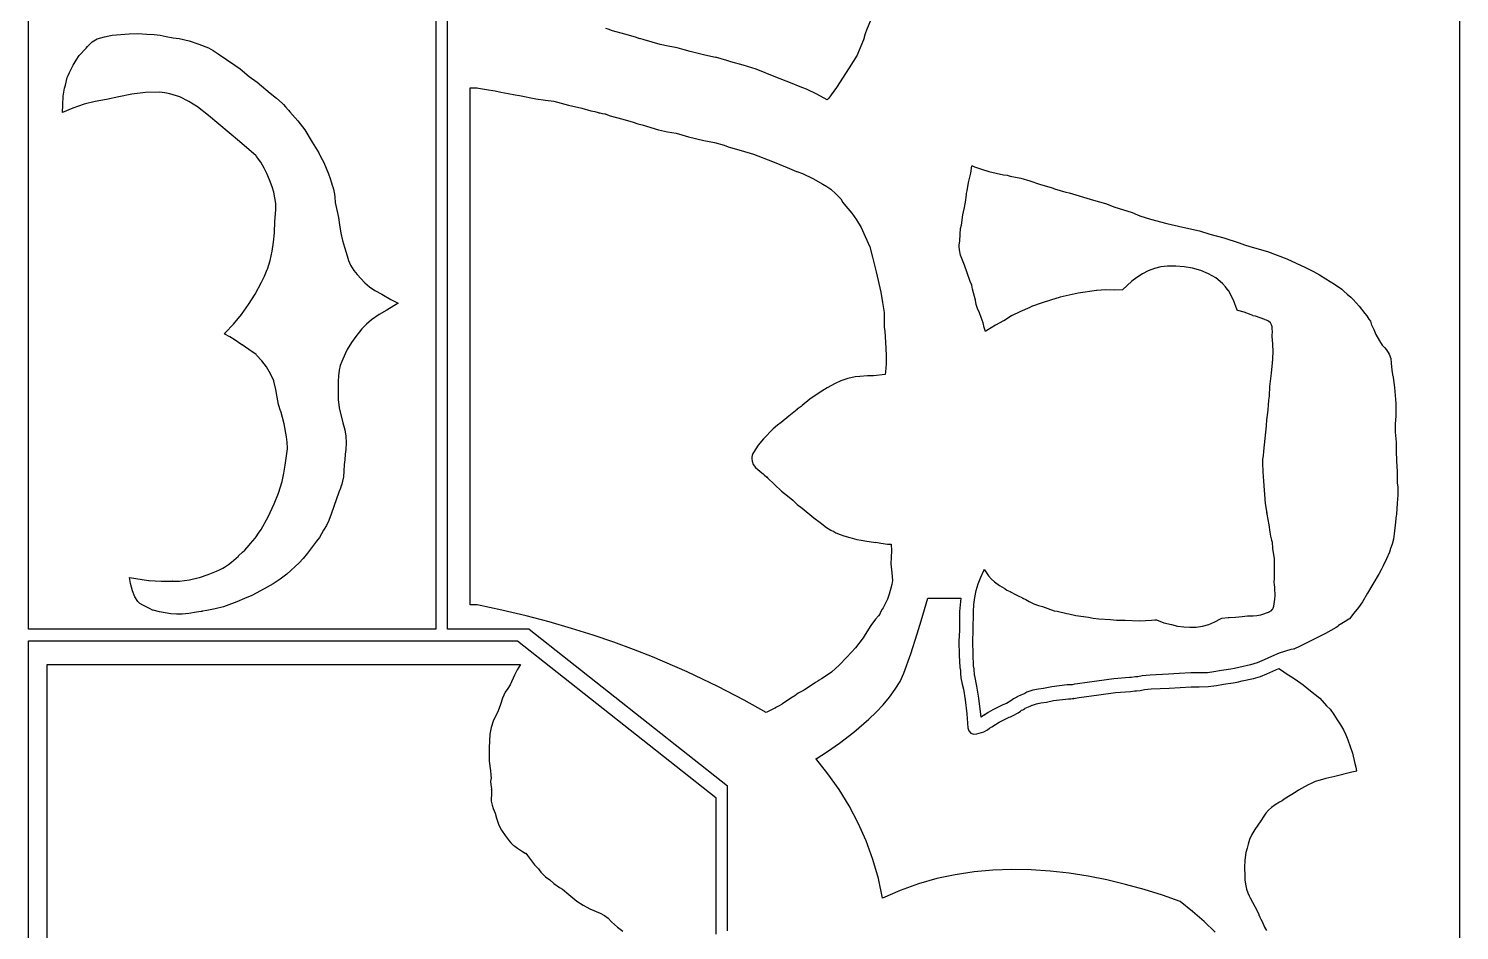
# Model space of a CAD drawing. Extents: x -1 to 498, y 2 to 4924.
# Drawn here: x 2 to 498, y 703.1 to 1015.7 of the extents above; entities that cross this region are included whole.
import ezdxf

# ---------------------------------------------------------------- set-up
doc = ezdxf.new("R2010")
doc.units = 0

msp = doc.modelspace()

# ---------------------------------------------------------------- linework, layer by layer
at = {"layer": 'Calque 1'}
for p, q in [((147.174, 807.521), (147.174, 1211.88)), ((497.998, 1211.88), (497.998, 622.053)), ((1.99988, 807.521), (1.99988, 1020.76)), ((143.174, 1020.76), (143.174, 807.521)), ((294.327, 1019.72), (292.47492, 1015.23267)), ((24.0143, 1011.13), (25.7769, 1012.15)), ((25.7769, 1012.15), (28.2879, 1012.93)), ((28.2879, 1012.93), (31.0147, 1013.42)), ((31.0147, 1013.42), (36.8252, 1013.88)), ((36.8252, 1013.88), (39.8092, 1014.03)), ((39.8092, 1014.03), (42.9955, 1013.78)), ((42.9955, 1013.78), (45.5223, 1013.64)), ((45.5223, 1013.64), (47.6556, 1013.47)), ((47.6556, 1013.47), (49.694, 1013.03)), ((49.694, 1013.03), (52.1049, 1012.54)), ((52.1049, 1012.54), (54.1943, 1012.3)), ((54.1943, 1012.3), (57.6349, 1011.45)), ((202.884, 1015.56), (202.146872, 1015.737271)), ((204.403, 1015.01), (202.88482, 1015.560333)), ((208.653, 1013.85), (204.403, 1015.01152)), ((212.433, 1012.74), (208.6529, 1013.84331)), ((213.866, 1012.25), (212.43249, 1012.742124)), ((215.398, 1011.9), (213.8658, 1012.254541)), ((220.952, 1010.21), (215.3984, 1011.90069)), ((291.671, 1012.52), (291.454042, 1011.818855)), ((291.671, 1012.72), (291.671, 1012.52)), ((291.83, 1013.4), (291.67125, 1012.720022)), ((292.475, 1015.24), (291.829417, 1013.40644)), ((19.5665, 1006.38), (21.9637, 1008.94)), ((21.9637, 1008.94), (22.45, 1009.57)), ((22.45, 1009.57), (22.4779, 1009.67)), ((22.4779, 1009.67), (24.0143, 1011.13)), ((57.6349, 1011.45), (61.0507, 1010.32)), ((61.0507, 1010.32), (64.409, 1009.06)), ((64.409, 1009.06), (65.9799, 1008.18)), ((65.9799, 1008.18), (67.7351, 1007.05)), ((67.7351, 1007.05), (73.4758, 1003.08)), ((223.757, 1009.61), (220.95216, 1010.205312)), ((226.812, 1009.06), (223.75633, 1009.610333)), ((229.251, 1008.43), (226.81234, 1009.062353)), ((231.355, 1007.78), (229.2513, 1008.422937)), ((236.459, 1006.55), (231.3544, 1007.78031)), ((289.972, 1008.26), (289.188834, 1006.57196)), ((291.454, 1011.82), (289.97234, 1008.25342)), ((16.1884, 1000.51), (17.4234, 1003.12)), ((17.4234, 1003.12), (18.4478, 1004.85)), ((18.4478, 1004.85), (19.5665, 1006.38)), ((73.4758, 1003.08), (75.304, 1001.78)), ((240.165, 1005.78), (236.45952, 1006.552582)), ((244.049, 1004.74), (240.16466, 1005.7851)), ((245.385, 1004.23), (244.04912, 1004.732708)), ((249.677, 1003.04), (245.38546, 1004.23062)), ((254.266, 1001.66), (249.67707, 1003.04641)), ((286.448, 1002.13), (282.05857, 995.33286)), ((289.189, 1006.57), (286.44792, 1002.1303)), ((14.7363, 996.137), (15.3936, 998.814)), ((15.3936, 998.814), (15.6831, 999.537)), ((15.6831, 999.537), (16.1884, 1000.51)), ((75.304, 1001.78), (78.4965, 999.142)), ((78.4965, 999.142), (81.2794, 997.195)), ((81.2794, 997.195), (81.2799, 997.195)), ((81.2799, 997.195), (85.7789, 993.353)), ((261.05, 998.945), (254.2653, 1001.65698)), ((266.163, 996.977), (261.05073, 998.9455)), ((269.512, 995.505), (266.16238, 996.97608)), ((13.8262, 989.345), (14.0189, 992.353)), ((14.0189, 992.353), (14.3998, 995.092)), ((14.3998, 995.092), (14.7363, 996.137)), ((33.2499, 992.086), (29.0115, 991.21)), ((37.779, 992.996), (33.2499, 992.086)), ((37.7981, 992.996), (37.779, 992.996)), ((42.5169, 993.544), (37.7981, 992.996)), ((47.3231, 993.697), (42.5169, 993.544)), ((47.4268, 993.697), (47.3231, 993.697)), ((49.2344, 993.507), (47.4268, 993.697)), ((51.0021, 993.165), (49.2344, 993.507)), ((54.3988, 992.078), (51.0021, 993.165)), ((57.5786, 990.522), (54.3988, 992.078)), ((85.7789, 993.353), (87.954, 991.567)), ((155.091, 815.909), (155.091, 995.169)), ((155.091, 995.169), (157.48971, 995.166354)), ((157.49, 995.167), (157.936616, 995.061167)), ((157.936, 995.061), (161.39092, 994.47098)), ((161.391, 994.471), (162.89277, 994.306959)), ((162.893, 994.307), (163.770357, 994.185292)), ((163.77, 994.185), (165.68637, 993.719334)), ((165.687, 993.72), (168.20927, 993.243751)), ((168.209, 993.243), (170.63655, 992.737646)), ((170.636, 992.738), (172.22826, 992.584542)), ((172.229, 992.584), (177.8715, 991.44894)), ((270.367, 995.244), (269.512397, 995.505937)), ((271.7, 994.749), (270.3665, 995.24377)), ((275.301, 992.979), (271.70003, 994.74906)), ((278.773, 991.047), (275.30167, 992.97846)), ((280.257, 992.788), (279.357418, 991.65823)), ((282.059, 995.331), (280.25719, 992.78836)), ((13.7322, 986.67), (13.8262, 989.345)), ((17.3781, 988.144), (13.7422, 986.625)), ((21.2121, 989.49), (17.3781, 988.144)), ((25.0802, 990.517), (21.2121, 989.49)), ((29.0126, 991.21), (25.0802, 990.517)), ((29.0115, 991.21), (29.0486, 991.221)), ((29.0486, 991.221), (29.0126, 991.21)), ((60.5025, 988.588), (57.5786, 990.522)), ((64.322, 985.665), (60.5025, 988.588)), ((87.954, 991.567), (89.8524, 989.943)), ((89.8524, 989.943), (90.3215, 989.448)), ((90.3215, 989.448), (91.0306, 988.599)), ((91.0306, 988.599), (91.9913, 987.554)), ((91.9913, 987.554), (92.0482, 987.498)), ((92.0482, 987.498), (92.5419, 986.898)), ((177.871, 991.449), (181.16903, 990.978042)), ((181.169, 990.978), (184.03099, 990.599646)), ((184.031, 990.6), (189.19143, 989.24534)), ((189.192, 989.245), (193.7296, 988.18931)), ((193.729, 988.19), (196.93098, 987.279834)), ((196.931, 987.28), (198.25391, 986.999542)), ((279.013, 991.325), (278.772229, 991.047188)), ((279.251, 991.55), (279.012875, 991.325104)), ((279.357, 991.658), (279.251167, 991.549521)), ((13.7422, 986.625), (13.7322, 986.67)), ((67.9735, 982.627), (64.322, 985.665)), ((75.0625, 976.56), (67.9735, 982.627)), ((92.5419, 986.898), (95.3147, 983.707)), ((95.3147, 983.707), (97.7274, 980.677)), ((198.254, 986.999), (199.45177, 986.636521)), ((199.452, 986.637), (199.652289, 986.589375)), ((199.652, 986.589), (199.670256, 986.591646)), ((199.67, 986.592), (199.96501, 986.531146)), ((199.965, 986.531), (200.838918, 986.351084)), ((200.839, 986.351), (201.741757, 986.1605)), ((201.742, 986.16), (202.098129, 986.075333)), ((202.098, 986.076), (202.173935, 986.057479)), ((202.174, 986.057), (202.109442, 986.078167)), ((202.11, 986.078), (203.55383, 985.55148)), ((203.553, 985.552), (207.95884, 984.3455)), ((207.959, 984.345), (211.58299, 983.28931)), ((211.583, 983.29), (213.15859, 982.752897)), ((213.159, 982.753), (214.72745, 982.387875)), ((214.727, 982.387), (220.32716, 980.68309)), ((97.7274, 980.677), (100.291, 976.396)), ((220.328, 980.684), (223.52258, 979.996084)), ((223.522, 979.996), (226.50068, 979.466834)), ((226.501, 979.466), (228.45865, 978.942126)), ((228.458, 978.943), (230.70431, 978.270959)), ((230.705, 978.271), (236.06122, 976.97983)), ((75.0823, 976.544), (75.0625, 976.56)), ((80.8484, 971.639), (75.0823, 976.544)), ((100.291, 976.396), (102.586, 972.613)), ((102.586, 972.613), (102.748, 972.316)), ((102.748, 972.316), (102.83, 972.065)), ((236.061, 976.979), (239.74108, 976.206418)), ((239.741, 976.207), (243.14169, 975.302126)), ((243.142, 975.302), (244.53609, 974.77548)), ((244.536, 974.775), (249.06063, 973.50765)), ((249.06, 973.508), (253.242, 972.26181)), ((253.242, 972.262), (259.83329, 969.62675)), ((81.0309, 971.454), (80.8484, 971.639)), ((82.533, 969.469), (81.0309, 971.454)), ((81.0309, 971.454), (81.0309, 971.454)), ((83.7114, 967.406), (82.533, 969.469)), ((84.5454, 965.525), (83.7114, 967.406)), ((83.7114, 967.406), (83.7114, 967.406)), ((102.83, 972.065), (103.757, 970.313)), ((103.757, 970.313), (104.385, 969.266)), ((104.385, 969.266), (105.938, 965.358)), ((259.834, 969.627), (264.99601, 967.63469)), ((264.996, 967.634), (268.2345, 966.21054)), ((328.639, 965.613), (328.990895, 968.13183)), ((328.99, 968.132), (328.995292, 968.145229)), ((328.996, 968.145), (329.260583, 968.126479)), ((329.26, 968.126), (329.876478, 967.845542)), ((329.877, 967.846), (332.28735, 966.949064)), ((85.5077, 963.355), (84.5454, 965.525)), ((85.5325, 963.291), (85.5077, 963.355)), ((85.5077, 963.355), (85.5077, 963.355)), ((86.398, 960.91), (85.5325, 963.291)), ((105.938, 965.358), (106.593, 963.717)), ((106.593, 963.717), (106.847, 962.588)), ((106.847, 962.588), (107.308, 961.148)), ((268.234, 966.211), (268.318667, 966.173958)), ((268.319, 966.174), (270.33248, 965.494022)), ((270.332, 965.494), (273.85095, 963.76098)), ((273.851, 963.761), (277.30645, 961.8269)), ((327.392, 959.535), (327.847083, 962.42689)), ((327.847, 962.427), (328.638103, 965.61258)), ((332.287, 966.949), (334.83493, 966.218751)), ((334.835, 966.219), (340.01024, 965.0125)), ((340.01, 965.012), (341.17681, 964.877063)), ((341.177, 964.877), (342.23533, 964.630938)), ((342.235, 964.631), (345.92329, 963.932501)), ((345.924, 963.933), (349.11752, 962.985793)), ((349.117, 962.986), (352.44545, 961.83506)), ((86.9578, 959.04), (86.398, 960.91)), ((86.398, 960.91), (86.398, 960.91)), ((87.3926, 957.098), (86.9578, 959.04)), ((107.308, 961.148), (107.441, 960.87)), ((107.441, 960.87), (107.636, 960.122)), ((107.636, 960.122), (108.046, 958.286)), ((108.046, 958.286), (108.118, 957.243)), ((277.307, 961.827), (278.75427, 961.033251)), ((278.754, 961.033), (280.10866, 960.072564)), ((280.109, 960.073), (281.84996, 958.47227)), ((281.85, 958.472), (283.51158, 956.67284)), ((326.855, 956.284), (326.997875, 957.45346)), ((326.998, 957.453), (327.103833, 958.257332)), ((327.104, 958.257), (327.138396, 958.511)), ((327.138, 958.511), (327.135354, 958.521583)), ((327.136, 958.522), (327.392646, 959.53535)), ((352.446, 961.835), (356.84337, 960.55442)), ((356.843, 960.554), (357.229291, 960.432292)), ((357.229, 960.432), (357.62852, 960.236209)), ((357.629, 960.237), (359.55516, 959.625813)), ((359.555, 959.625), (361.62139, 959.058792)), ((361.621, 959.059), (361.710958, 959.045771)), ((361.711, 959.046), (362.695249, 958.786709)), ((362.696, 958.787), (371.15736, 956.23113)), ((87.3883, 948.861), (87.7164, 952.949)), ((87.6598, 955.087), (87.3926, 957.098)), ((87.7164, 953.012), (87.6598, 955.087)), ((87.7164, 952.949), (87.7164, 953.012)), ((108.118, 957.243), (108.296, 955.465)), ((108.296, 955.465), (109.47, 950.226)), ((283.511, 956.673), (284.280937, 955.5009)), ((284.281, 955.501), (285.28642, 954.21248)), ((285.287, 954.212), (287.35868, 951.80694)), ((326.035, 952.228), (326.426583, 953.752)), ((326.427, 953.752), (326.855624, 956.28406)), ((371.157, 956.231), (375.28185, 955.05096)), ((375.282, 955.051), (378.60781, 953.79158)), ((378.608, 953.791), (384.21981, 952.08179)), ((87.1976, 945.056), (87.3883, 948.861)), ((109.47, 950.226), (109.79, 947.697)), ((109.79, 947.697), (110.226, 944.818)), ((287.358, 951.807), (289.01958, 949.45221)), ((289.02, 949.452), (290.56516, 946.81411)), ((325.088, 946.433), (325.379041, 947.55748)), ((325.379, 947.558), (325.831437, 951.22247)), ((325.831, 951.222), (326.034729, 952.22742)), ((384.219, 952.082), (385.110645, 951.74598)), ((385.111, 951.746), (385.288271, 951.621646)), ((385.288, 951.622), (385.586979, 951.484417)), ((385.587, 951.484), (387.2671, 950.867522)), ((387.267, 950.868), (390.96322, 949.69325)), ((390.964, 949.693), (396.54935, 948.19811)), ((396.549, 948.198), (402.08937, 946.86186)), ((86.9018, 941.694), (87.1976, 944.895)), ((87.1976, 944.895), (87.1976, 945.056)), ((110.226, 944.818), (110.866, 942.297)), ((290.565, 946.814), (292.00962, 943.7078)), ((292.01, 943.708), (293.60808, 940.12555)), ((324.778, 942.004), (324.947333, 944.46727)), ((324.948, 944.467), (325.088229, 946.43285)), ((402.089, 946.862), (407.85162, 945.58671)), ((407.852, 945.587), (411.44504, 944.52338)), ((411.445, 944.523), (416.34243, 943.1895)), ((416.343, 943.189), (421.62672, 941.4745)), ((85.6871, 935.391), (86.3959, 938.521)), ((86.3959, 938.521), (86.9018, 941.694)), ((110.866, 942.297), (111.535, 939.992)), ((111.535, 939.992), (112.376, 936.936)), ((293.608, 940.126), (294.531395, 936.51444)), ((324.561, 940.816), (324.777958, 942.00398)), ((324.606, 940.022), (324.561021, 940.815749)), ((324.72, 939.086), (324.606229, 940.022624)), ((325.106, 937.162), (324.719709, 939.08552)), ((421.626, 941.475), (423.47808, 940.792376)), ((423.478, 940.792), (425.36448, 940.180813)), ((425.365, 940.181), (431.50862, 938.40565)), ((431.508, 938.406), (434.8391, 937.20479)), ((84.7817, 932.314), (85.6871, 935.391)), ((112.376, 936.936), (112.913, 935.322)), ((112.913, 935.322), (113.604, 933.682)), ((113.604, 933.682), (114.736, 931.859)), ((294.531, 936.514), (295.8301, 931.38903)), ((325.691, 935.419), (325.106272, 937.1626)), ((326.493, 933.709), (325.691314, 935.41821)), ((327.408, 931.016), (326.492543, 933.70945)), ((392.265, 932.527), (390.1404, 931.712084)), ((394.499, 933.101), (392.26592, 932.526855)), ((396.845, 933.408), (394.49815, 933.101084)), ((396.98, 933.416), (396.845063, 933.408063)), ((399.745, 933.366), (396.98011, 933.416271)), ((402.597, 933.122), (399.7448, 933.365416)), ((405.476, 932.643), (402.59734, 933.121895)), ((408.312, 931.873), (405.47567, 932.642937)), ((434.84, 937.205), (438.13141, 935.86356)), ((438.131, 935.863), (444.64503, 932.86792)), ((444.645, 932.868), (447.4681, 931.56625)), ((80.5208, 923.673), (82.7563, 927.774)), ((82.7563, 927.774), (83.8122, 929.949)), ((83.8122, 929.949), (84.7536, 932.232)), ((84.7536, 932.232), (84.7817, 932.314)), ((114.736, 931.859), (115.898, 930.473)), ((115.898, 930.473), (118.563, 927.57)), ((118.563, 927.57), (120.143, 926.189)), ((295.83, 931.389), (297.40427, 924.32993)), ((328.44, 928.087), (327.40813, 931.01593)), ((328.959, 926.788), (328.440417, 928.0871)), ((384.439, 928.143), (381.18727, 925.11882)), ((386.228, 929.489), (384.43942, 928.14227)), ((388.13, 930.691), (386.22765, 929.48979)), ((390.141, 931.712), (388.13017, 930.69071)), ((411.035, 930.77), (408.31244, 931.87331)), ((413.583, 929.286), (411.03507, 930.77031)), ((415.882, 927.367), (413.58277, 929.28523)), ((447.468, 931.566), (449.52116, 930.34892)), ((449.521, 930.349), (451.68793, 928.94406)), ((451.688, 928.944), (454.65927, 927.12631)), ((78.2647, 920.029), (80.502, 923.638)), ((80.502, 923.638), (80.5208, 923.673)), ((120.143, 926.189), (121.975, 924.951)), ((121.975, 924.951), (124.455, 923.662)), ((124.455, 923.662), (127.589, 921.781)), ((297.405, 924.33), (298.050583, 920.81898)), ((329.205, 925.454), (328.958938, 926.7875)), ((330.2, 921.597), (329.205168, 925.45462)), ((359.571, 922.61), (356.19492, 921.60194)), ((359.595, 922.621), (359.571188, 922.610417)), ((365.889, 923.975), (359.59457, 922.62034)), ((372.25, 924.928), (365.88942, 923.975501)), ((372.297, 924.936), (372.249375, 924.928063)), ((375.343, 925.116), (372.29765, 924.936084)), ((378.288, 925.103), (375.34319, 925.116229)), ((381.187, 925.118), (378.28717, 925.102125)), ((416.919, 926.232), (415.88183, 927.36706)), ((417.872, 924.97), (416.919501, 926.23206)), ((417.911, 924.909), (417.871312, 924.969854)), ((419.668, 921.639), (417.91117, 924.90925)), ((454.659, 927.127), (457.23868, 925.36752)), ((457.239, 925.367), (457.966603, 924.74523)), ((457.967, 924.745), (459.09677, 923.64169)), ((459.096, 923.642), (460.37923, 922.60483)), ((460.38, 922.605), (461.194916, 921.832418)), ((75.7866, 916.571), (78.2647, 920.029)), ((126.213, 918.114), (123.551, 916.624)), ((130.063, 920.508), (126.213, 918.114)), ((127.589, 921.781), (130.055, 920.495)), ((130.055, 920.495), (130.063, 920.508)), ((130.063, 920.508), (130.063, 920.508)), ((298.05, 920.819), (298.534187, 917.3265)), ((330.504, 920.038), (330.19973, 921.59639)), ((330.962, 918.702), (330.504271, 920.03814)), ((331.586, 917.234), (330.961584, 918.70244)), ((349.101, 919.086), (345.62967, 917.54348)), ((349.109, 919.086), (349.101, 919.086)), ((349.871, 919.47), (349.109001, 919.086355)), ((349.903, 919.485), (349.87125, 919.469125)), ((349.993, 919.515), (349.903042, 919.485896)), ((353.038, 920.494), (349.99265, 919.515043)), ((353.07, 920.501), (353.03825, 920.493063)), ((356.195, 921.602), (353.07027, 920.50133)), ((420.915, 918.152), (419.66881, 921.6392)), ((421.176, 918.059), (420.914063, 918.151604)), ((423.396, 917.403), (421.17615, 918.059166)), ((461.195, 921.832), (463.21906, 919.54071)), ((463.219, 919.541), (465.2166, 916.95867)), ((70.1055, 910.208), (73.067, 913.288)), ((73.067, 913.288), (75.7866, 916.571)), ((119.178, 913.28), (117.512, 911.602)), ((120.816, 914.719), (119.178, 913.28)), ((123.551, 916.624), (120.816, 914.719)), ((298.534, 917.326), (298.613375, 914.19598)), ((298.614, 914.196), (298.600771, 912.11109)), ((332.266, 915.596), (331.586022, 917.23377)), ((332.877, 913.747), (332.265813, 915.59644)), ((333.261, 912.109), (332.877355, 913.74677)), ((337.134, 912.871), (334.22094, 911.11152)), ((339.973, 914.384), (337.13402, 912.87059)), ((340.071, 914.448), (339.973104, 914.3845)), ((342.691, 916.136), (340.07163, 914.44796)), ((342.876, 916.255), (342.690792, 916.135938)), ((342.929, 916.281), (342.876083, 916.254542)), ((345.582, 917.522), (342.92823, 916.28111)), ((345.63, 917.543), (345.582375, 917.521833)), ((425.812, 916.533), (423.39636, 917.403478)), ((426.407, 916.255), (425.811688, 916.532812)), ((426.468, 916.199), (426.407146, 916.254562)), ((427.241, 916.017), (426.468418, 916.199562)), ((427.27, 916.006), (427.240896, 916.016583)), ((430.569, 914.837), (427.26965, 916.00646)), ((430.596, 914.826), (430.569542, 914.836583)), ((430.688, 914.794), (430.595396, 914.82575)), ((431.104, 914.622), (430.688605, 914.793979)), ((431.577, 914.403), (431.103396, 914.622604)), ((431.874, 914.278), (431.577667, 914.402354)), ((432.461, 913.747), (431.873626, 914.278812)), ((432.911, 913.091), (432.461209, 913.747166)), ((433.017, 912.717), (432.911167, 913.090062)), ((433.101, 912.291), (433.016333, 912.716979)), ((465.216, 916.959), (465.872166, 916.104397)), ((465.872, 916.104), (466.594312, 915.02979)), ((466.595, 915.03), (467.132103, 914.326209)), ((467.132, 914.326), (467.552687, 912.97663)), ((467.553, 912.977), (468.307062, 911.40273)), ((69.815, 909.888), (70.1145, 910.216)), ((69.8489, 909.867), (69.815, 909.888)), ((70.0354, 909.795), (69.8489, 909.867)), ((71.7803, 908.912), (70.0354, 909.795)), ((70.1145, 910.216), (70.0846, 910.187)), ((70.0846, 910.187), (70.1055, 910.208)), ((73.3146, 907.935), (71.7803, 908.912)), ((75.9689, 906.11), (73.3146, 907.935)), ((115.49, 908.986), (113.896, 906.874)), ((117.512, 911.602), (115.49, 908.986)), ((298.6, 912.112), (298.766687, 910.87375)), ((298.767, 910.873), (299.224729, 904.98338)), ((333.671, 910.699), (333.260896, 912.10923)), ((334.189, 911.093), (333.670417, 910.698771)), ((334.221, 911.111), (334.18925, 911.092479)), ((433.146, 911.723), (433.101021, 912.291853)), ((433.122, 909.034), (433.140521, 909.467916)), ((433.329, 906.481), (433.122625, 909.03423)), ((433.141, 909.468), (433.156875, 910.60571)), ((433.157, 910.606), (433.146417, 911.72254)), ((468.307, 911.402), (469.016082, 909.6584)), ((469.016, 909.659), (470.25689, 907.46032)), ((76.0578, 906.054), (75.9689, 906.11)), ((78.3925, 904.498), (76.0578, 906.054)), ((80.8425, 902.691), (78.3925, 904.498)), ((111.707, 902.967), (110.541, 900.344)), ((112.412, 904.493), (111.707, 902.967)), ((113.896, 906.874), (112.412, 904.493)), ((299.225, 904.984), (299.317604, 902.33552)), ((433.247, 899.523), (433.495708, 903.53937)), ((433.495, 903.555), (433.328313, 906.48129)), ((433.495, 903.539), (433.495, 903.555)), ((470.257, 907.46), (471.22802, 906.01009)), ((471.228, 906.01), (472.019103, 905.218897)), ((472.008, 905.227), (472.698562, 904.335355)), ((472.019, 905.219), (472.008417, 905.226937)), ((472.699, 904.335), (473.601228, 902.83746)), ((473.601, 902.838), (474.185728, 901.34046)), ((80.9722, 902.575), (80.8425, 902.691)), ((82.8288, 900.601), (80.9722, 902.575)), ((84.4578, 898.434), (82.8288, 900.601)), ((85.8403, 896.103), (84.4578, 898.434)), ((110.039, 898.887), (109.665, 897.296)), ((110.541, 900.344), (110.039, 898.887)), ((299.286, 899.47), (299.06375, 896.75009)), ((299.317, 902.335), (299.28525, 899.46957)), ((432.855, 896.297), (433.085187, 898.72587)), ((433.085, 898.726), (433.11675, 898.887396)), ((433.117, 898.888), (433.244, 899.50977)), ((433.244, 899.509), (433.246646, 899.522229)), ((474.186, 901.34), (474.326229, 899.73134)), ((474.326, 899.732), (474.540312, 897.36398)), ((85.8408, 896.103), (85.8403, 896.103)), ((86.9584, 893.629), (85.8408, 896.103)), ((86.9589, 893.629), (86.9584, 893.629)), ((87.01, 893.484), (86.9589, 893.629)), ((87.7331, 890.621), (87.01, 893.484)), ((109.298, 893.476), (109.281, 889.87)), ((109.413, 895.376), (109.298, 893.476)), ((109.665, 897.296), (109.413, 895.376)), ((282.265, 893.014), (281.582376, 892.654167)), ((282.884, 893.329), (282.264876, 893.014146)), ((283.559, 893.578), (282.884313, 893.329292)), ((285.993, 894.377), (283.55884, 893.577959)), ((288.557, 895.009), (285.99319, 894.376647)), ((290.2, 895.154), (288.55694, 895.008479)), ((292.793, 895.311), (290.20009, 895.154896)), ((294.314, 895.3), (292.79265, 895.310583)), ((294.357, 895.3), (294.314, 895.3)), ((294.939, 895.35), (294.356917, 895.299729)), ((298.971, 895.784), (294.93876, 895.350084)), ((299.063, 896.75), (298.970396, 895.784272)), ((432.337, 891.614), (432.855583, 896.28654)), ((432.855, 896.287), (432.855, 896.297)), ((474.54, 897.364), (474.788708, 895.86911)), ((474.789, 895.869), (474.844562, 895.620292)), ((474.844, 895.62), (475.013333, 895.167563)), ((475.014, 895.168), (475.085437, 894.816105)), ((475.085, 894.816), (475.513624, 891.27588)), ((88.2133, 887.922), (87.7331, 890.621)), ((88.6739, 885.441), (88.2133, 887.922)), ((109.281, 889.87), (109.307, 887.195)), ((276.106, 889.484), (272.87015, 887.31177)), ((278.796, 891.188), (276.10519, 889.48409)), ((281.582, 892.654), (278.79594, 891.18821)), ((432.011, 887.545), (432.185625, 888.396957)), ((432.186, 888.397), (432.336812, 891.60375)), ((432.337, 891.604), (432.337, 891.614)), ((475.514, 891.276), (475.921458, 885.77267)), ((89.3378, 883.223), (88.6739, 885.441)), ((89.3809, 883.107), (89.3378, 883.223)), ((90.6369, 878.72), (89.3809, 883.107)), ((109.307, 887.195), (109.659, 884.216)), ((109.659, 884.216), (110.922, 879.001)), ((268.398, 883.685), (265.57225, 881.33815)), ((268.475, 883.748), (268.398271, 883.6845)), ((269.782, 884.735), (268.47496, 883.748105)), ((270.168, 885.058), (269.781709, 884.735209)), ((272.87, 887.312), (270.16861, 885.05775)), ((431.265, 880.139), (431.701562, 883.49127)), ((431.702, 883.492), (431.712583, 883.693083)), ((431.712, 883.693), (431.772854, 885.06354)), ((431.773, 885.063), (431.966146, 887.06589)), ((431.966, 887.066), (432.010979, 887.544895)), ((475.921, 885.772), (475.944813, 881.41696)), ((91.4256, 874.254), (90.6369, 878.72)), ((110.922, 879.001), (111.584, 876.611)), ((261.612, 878.261), (260.07848, 877.00952)), ((262.916, 879.176), (261.61187, 878.260543)), ((265.573, 881.338), (262.91659, 879.17636)), ((430.246, 869.289), (431.148228, 878.04405)), ((431.149, 878.044), (431.265417, 880.1395)), ((475.792, 878.74), (475.786708, 875.76873)), ((475.945, 881.417), (475.791542, 878.73942)), ((91.6595, 872.312), (91.4256, 874.254)), ((111.584, 876.611), (111.975, 874.45)), ((111.975, 874.45), (111.975, 874.439)), ((111.975, 874.439), (112.096, 872.095)), ((256.788, 873.514), (254.87586, 871.29679)), ((260.078, 877.009), (256.78738, 873.51386)), ((475.786, 875.768), (476.108791, 872.30461)), ((90.9893, 864.411), (91.7132, 869.986)), ((91.7322, 870.235), (91.6595, 872.312)), ((91.7132, 869.986), (91.7322, 870.235)), ((91.7322, 870.235), (91.7322, 870.235)), ((111.704, 868.224), (111.606, 866.176)), ((111.985, 869.862), (111.704, 868.224)), ((112.096, 872.095), (111.985, 869.862)), ((253.074, 868.381), (252.828732, 867.706313)), ((253.334, 868.813), (253.074179, 868.38173)), ((253.31, 868.752), (253.333283, 868.812854)), ((253.325, 868.776), (253.310448, 868.752187)), ((254.876, 871.297), (253.32528, 868.77552)), ((430.146, 867.609), (430.246542, 869.2891)), ((476.109, 872.305), (476.119583, 869.25436)), ((476.12, 869.254), (476.157042, 865.89115)), ((90.5236, 861.57), (90.9893, 864.411)), ((111.396, 864.639), (111.286, 862.263)), ((111.606, 866.176), (111.396, 864.639)), ((252.745, 867.177), (252.745, 866.712)), ((252.745, 866.712), (252.815908, 865.812418)), ((252.829, 867.707), (252.745656, 867.177834)), ((252.816, 865.812), (253.228485, 864.65313)), ((253.229, 864.653), (254.010314, 863.56821)), ((254.01, 863.569), (254.761945, 862.891668)), ((429.865, 865.111), (429.915271, 866.46566)), ((429.865, 865.053), (429.865, 865.111)), ((429.969, 862.047), (429.865813, 865.05266)), ((429.916, 866.466), (430.146187, 867.609)), ((476.157, 865.892), (476.477145, 862.0238)), ((88.6546, 854.704), (89.9111, 858.694)), ((89.9111, 858.704), (90.5236, 861.57)), ((89.9111, 858.694), (89.9111, 858.704)), ((110.763, 858.781), (110.547, 857.842)), ((111.109, 860.334), (110.763, 858.781)), ((111.286, 862.263), (111.109, 860.334)), ((254.762, 862.891), (256.15979, 861.69508)), ((256.16, 861.695), (256.598149, 861.382792)), ((256.598, 861.383), (256.964447, 861.009938)), ((256.964, 861.01), (257.927611, 860.210959)), ((257.896, 860.301), (258.192598, 859.95175)), ((257.928, 860.211), (257.89625, 860.300958)), ((258.193, 859.952), (263.02217, 855.38794)), ((430.252, 858.843), (429.968896, 862.0471)), ((430.252, 858.843), (430.252, 858.843)), ((430.76, 851.096), (430.252001, 858.84299)), ((476.477, 862.023), (476.477, 858.224)), ((476.477, 858.224), (476.6675, 856.73969)), ((87.1399, 850.96), (88.6546, 854.704)), ((109.597, 855.074), (107.823, 850.071)), ((110.078, 856.397), (109.597, 855.074)), ((110.361, 857.199), (110.078, 856.397)), ((110.462, 857.474), (110.361, 857.199)), ((110.429, 857.36), (110.462, 857.474)), ((110.448, 857.442), (110.429, 857.36)), ((110.547, 857.842), (110.448, 857.442)), ((263.022, 855.388), (263.034965, 855.377417)), ((263.035, 855.377), (265.03022, 853.70748)), ((265.03, 853.708), (266.91648, 852.2475)), ((476.699, 853.951), (476.402667, 851.18611)), ((476.667, 856.74), (476.704042, 855.30331)), ((476.704, 855.303), (476.688125, 853.95098)), ((476.689, 853.951), (476.699, 853.951)), ((476.704, 855.303), (476.704, 855.303)), ((476.704, 853.943), (476.704, 853.954)), ((476.704, 853.954), (476.704, 853.943)), ((476.704, 853.943), (476.704, 853.943)), ((85.006, 846.465), (87.1298, 850.939)), ((87.1298, 850.939), (87.1399, 850.96)), ((107.823, 850.071), (106.921, 847.375)), ((266.917, 852.247), (267.374729, 851.736355)), ((267.374, 851.736), (268.38735, 850.757043)), ((268.388, 850.757), (270.17394, 849.46319)), ((270.174, 849.464), (274.15068, 846.07469)), ((431.082, 849.157), (430.759209, 851.09639)), ((431.204, 848.352), (431.082292, 849.156332)), ((431.217, 848.032), (431.203771, 848.352145)), ((476.403, 851.186), (476.172813, 847.34425)), ((82.6015, 842.123), (85.006, 846.465)), ((105.222, 843.467), (104.23, 841.821)), ((106.125, 845.147), (105.222, 843.467)), ((106.921, 847.375), (106.125, 845.147)), ((274.15, 846.074), (276.436, 844.4574)), ((276.436, 844.458), (278.61352, 842.72498)), ((431.228, 847.773), (431.217417, 848.032291)), ((431.228, 847.945), (431.228, 847.773)), ((431.318, 847.344), (431.228042, 847.944603)), ((431.318, 847.344), (431.318, 847.344)), ((432.051, 843.661), (431.318105, 847.344)), ((432.387, 841.145), (432.05098, 843.66118)), ((432.051, 843.661), (432.051, 843.661)), ((475.808, 844.601), (475.395251, 840.54494)), ((475.966, 845.892), (475.80725, 844.60083)), ((476.019, 846.252), (475.966083, 845.892167)), ((476.056, 846.445), (476.018958, 846.251854)), ((476.114, 846.701), (476.055792, 846.444354)), ((476.173, 847.344), (476.114792, 846.701063)), ((78.9606, 837.181), (80.483, 839.083)), ((80.483, 839.083), (80.8621, 839.559)), ((80.8621, 839.559), (81.6725, 840.752)), ((81.6725, 840.752), (82.5811, 842.091)), ((82.5811, 842.091), (82.5814, 842.091)), ((82.5814, 842.091), (82.6015, 842.123)), ((102.8, 839.313), (101.811, 838.014)), ((102.801, 839.313), (102.8, 839.313)), ((104.23, 841.821), (102.801, 839.313)), ((278.614, 842.725), (280.06921, 841.894209)), ((280.069, 841.894), (281.13262, 841.388646)), ((281.04, 841.423), (281.111437, 841.348917)), ((281.133, 841.389), (281.040396, 841.423396)), ((281.112, 841.349), (281.79727, 840.944188)), ((281.797, 840.944), (283.29189, 840.319584)), ((283.292, 840.32), (284.60962, 839.907251)), ((284.609, 839.907), (286.72037, 839.256126)), ((286.721, 839.256), (289.07579, 838.647459)), ((289.075, 838.647), (290.599, 838.416813)), ((290.599, 838.417), (292.63629, 838.001605)), ((432.665, 839.743), (432.387188, 841.14529)), ((432.948, 838.319), (432.664896, 839.74246)), ((432.945, 838.388), (432.947646, 838.319208)), ((432.99, 838.29), (432.945021, 838.387896)), ((433.157, 837.6), (432.990313, 838.290562)), ((475.125, 838.698), (474.709605, 837.02848)), ((475.395, 840.544), (475.125125, 838.69721)), ((74.7307, 832.886), (76.1359, 834.223)), ((76.1359, 834.223), (76.9058, 834.955)), ((76.9058, 834.955), (78.465, 836.643)), ((78.465, 836.643), (78.9606, 837.181)), ((98.6455, 833.86), (97.1715, 832.074)), ((101.811, 838.014), (98.6455, 833.86)), ((292.637, 838.002), (294.84627, 837.663334)), ((294.846, 837.663), (295.605353, 837.623312)), ((295.605, 837.624), (295.663208, 837.653104)), ((295.664, 837.653), (297.4711, 837.34873)), ((297.471, 837.348), (299.80198, 837.033146)), ((299.802, 837.033), (299.818, 837.033)), ((299.818, 837.033), (299.833, 837.033)), ((299.833, 837.033), (301.01304, 837.014479)), ((301.013, 837.015), (301.14, 834.62317)), ((301.14, 834.623), (301.020938, 832.53544)), ((433.167, 837.584), (433.156417, 837.599875)), ((433.231, 837.004), (433.1675, 837.583437)), ((433.294, 836.295), (433.2305, 837.004082)), ((433.35, 835.61), (433.294438, 836.29527)), ((433.376, 835.327), (433.349542, 835.610104)), ((433.376, 835.319), (433.376, 835.327)), ((433.861, 831.993), (433.376813, 835.31881)), ((473.76, 834.216), (472.75458, 831.91677)), ((474.114, 835.478), (473.759459, 834.21594)), ((474.71, 837.028), (474.114688, 835.47754)), ((68.1963, 828.121), (69.3713, 828.695)), ((69.3713, 828.695), (69.9258, 829.058)), ((69.9258, 829.058), (71.3305, 829.984)), ((71.3305, 829.984), (72.8693, 831.22)), ((72.8693, 831.22), (73.0982, 831.405)), ((73.0982, 831.405), (74.7209, 832.876)), ((74.7209, 832.876), (74.7307, 832.886)), ((74.7209, 832.876), (74.7209, 832.876)), ((95.778, 830.518), (91.4642, 826.605)), ((97.1715, 832.074), (95.778, 830.518)), ((301.021, 832.536), (300.954854, 830.14417)), ((300.955, 830.144), (301.209, 827.04573)), ((433.871, 831.946), (433.860417, 831.993625)), ((433.9, 830.205), (433.870896, 831.94596)), ((433.9, 830.205), (433.9, 830.205)), ((433.945, 825.191), (433.900021, 830.20485)), ((471.521, 829.432), (470.901876, 828.07734)), ((472.754, 831.916), (471.52104, 829.43157)), ((37.335, 823.396), (36.981, 825.401)), ((36.981, 825.401), (36.9951, 825.401)), ((36.9951, 825.401), (43.5297, 824.383)), ((38.0018, 820.787), (37.335, 823.396)), ((43.5297, 824.383), (43.6887, 824.356)), ((43.6887, 824.356), (43.7387, 824.346)), ((43.7387, 824.346), (47.9565, 824.153)), ((47.9565, 824.153), (51.9755, 824.158)), ((51.9009, 824.16), (54.2557, 824.176)), ((51.9755, 824.158), (51.9009, 824.16)), ((54.2557, 824.176), (57.7492, 824.579)), ((57.7492, 824.579), (61.156, 825.404)), ((61.156, 825.404), (61.2081, 825.42)), ((61.2081, 825.42), (64.1921, 826.452)), ((64.1921, 826.452), (67.1895, 827.626)), ((67.1895, 827.626), (68.1963, 828.121)), ((89.1616, 824.827), (86.7922, 823.208)), ((91.4642, 826.605), (89.1616, 824.827)), ((301.209, 827.045), (301.428604, 824.40711)), ((301.429, 824.408), (301.304646, 823.02952)), ((301.429, 824.408), (301.429, 824.408)), ((331.126, 823.267), (332.062624, 825.59268)), ((332.062, 825.593), (333.15737, 827.83402)), ((333.158, 827.834), (333.351146, 828.185895)), ((333.351, 828.186), (333.380104, 828.141021)), ((333.38, 828.141), (334.78229, 826.06138)), ((334.782, 826.061), (335.684228, 824.9524)), ((335.684, 824.953), (336.79525, 823.88408)), ((336.796, 823.884), (338.574, 822.65104)), ((433.937, 823.135), (433.828521, 823.624479)), ((433.829, 823.624), (433.839583, 823.729833)), ((433.839, 823.73), (433.947479, 825.16404)), ((433.948, 825.164), (433.945354, 825.190458)), ((470.227, 826.818), (468.01773, 823.14823)), ((470.902, 828.077), (470.227313, 826.81758)), ((38.7879, 818.715), (38.0018, 820.787)), ((39.8586, 817.125), (38.7879, 818.715)), ((79.391, 819.226), (76.8629, 818.094)), ((82.3314, 820.851), (79.391, 819.226)), ((84.7155, 822.068), (82.3314, 820.851)), ((86.7922, 823.208), (84.7155, 822.068)), ((300.328, 819.685), (299.80148, 817.89113)), ((301.304, 823.029), (300.327689, 819.68467)), ((329.67, 816.052), (329.963687, 818.54702)), ((329.964, 818.547), (330.432312, 820.95735)), ((330.432, 820.957), (331.125207, 823.26681)), ((338.574, 822.651), (340.14033, 821.772584)), ((340.14, 821.772), (340.153229, 821.761417)), ((340.153, 821.762), (340.205917, 821.709083)), ((340.206, 821.709), (340.356812, 821.595229)), ((340.357, 821.595), (340.563375, 821.452125)), ((340.563, 821.452), (341.145083, 821.08423)), ((341.145, 821.084), (342.27212, 820.544251)), ((342.273, 820.545), (342.632833, 820.402125)), ((342.632, 820.402), (343.85967, 819.692918)), ((343.86, 819.693), (345.32314, 819.013022)), ((345.323, 819.013), (346.264915, 818.457376)), ((346.265, 818.457), (346.574562, 818.269146)), ((434.062, 821.809), (433.937646, 823.13456)), ((434.141, 819.029), (434.061625, 821.80977)), ((434.064, 817.915), (434.140729, 819.02889)), ((466.179, 819.944), (464.41952, 816.95686)), ((468.018, 823.148), (466.17915, 819.9439)), ((40.6037, 816.445), (39.8586, 817.125)), ((41.5633, 815.808), (40.6037, 816.445)), ((44.1533, 814.593), (41.5633, 815.808)), ((44.9802, 814.154), (44.1533, 814.593)), ((45.1574, 814.096), (44.9802, 814.154)), ((47.394, 813.574), (45.1574, 814.096)), ((51.3386, 812.884), (47.394, 813.574)), ((61.8095, 813.664), (60.2262, 813.421)), ((62.0365, 813.688), (61.8095, 813.664)), ((62.3032, 813.72), (62.0365, 813.688)), ((63.7444, 813.979), (62.3032, 813.72)), ((66.7135, 814.567), (63.7444, 813.979)), ((69.5208, 815.297), (66.7135, 814.567)), ((74.2248, 817.051), (69.5208, 815.297)), ((76.8629, 818.094), (74.2248, 817.051)), ((157.491, 815.909), (155.091, 815.909)), ((157.49, 815.936), (157.490529, 815.909542)), ((166.095, 814.147), (157.49076, 815.93558)), ((174.428, 812.176), (166.09496, 814.14714)), ((297.902, 814.409), (297.341084, 813.40358)), ((298.241, 814.928), (297.902334, 814.409417)), ((299.802, 817.891), (298.24096, 814.92767)), ((311.375, 810.408), (313.6901, 818.27405)), ((313.674, 818.29), (319.20643, 818.305875)), ((313.674, 818.277), (313.674, 818.29)), ((313.69, 818.275), (313.674125, 818.277646)), ((319.206, 818.306), (325.12208, 818.290125)), ((319.206, 818.306), (319.206, 818.306)), ((324.707, 813.687), (324.659375, 807.18884)), ((325.122, 818.29), (324.706605, 813.68626)), ((329.461, 807.03), (329.508625, 813.49112)), ((329.509, 813.491), (329.670396, 816.05216)), ((346.575, 818.269), (346.664958, 818.226667)), ((346.665, 818.227), (346.725854, 818.200542)), ((346.725, 818.2), (346.838771, 818.155021)), ((346.839, 818.155), (347.693603, 817.795167)), ((347.694, 817.796), (348.837, 817.14248)), ((348.837, 817.142), (350.44037, 816.350897)), ((350.44, 816.351), (352.14127, 815.779501)), ((352.141, 815.78), (353.49566, 815.383125)), ((353.496, 815.383), (355.3031, 814.66598)), ((355.303, 814.666), (357.5546, 813.911938)), ((357.555, 813.912), (358.58687, 813.726792)), ((358.587, 813.726), (361.87048, 812.926959)), ((429.154, 812.48), (432.14643, 813.58067)), ((432.146, 813.581), (432.169813, 813.599521)), ((432.17, 813.599), (432.707103, 813.890041)), ((432.707, 813.89), (433.146208, 814.297458)), ((433.146, 814.298), (433.183042, 814.337687)), ((433.183, 814.338), (433.497854, 814.856583)), ((433.498, 814.856), (433.677916, 815.44602)), ((433.678, 815.446), (433.685937, 815.464521)), ((433.686, 815.465), (434.064354, 817.91504)), ((463.041, 815.057), (461.44292, 813.07263)), ((464.42, 816.957), (463.04152, 815.05729)), ((53.2897, 812.723), (51.3386, 812.884)), ((55.2333, 812.707), (53.2897, 812.723)), ((57.592, 812.969), (55.2333, 812.707)), ((60.2262, 813.421), (57.592, 812.969)), ((182.481, 810.051), (174.42815, 812.1756)), ((190.245, 807.792), (182.48081, 810.05154)), ((294.002, 808.797), (291.97265, 805.63259)), ((295.584, 810.932), (294.00179, 808.79682)), ((296.648, 812.126), (295.58438, 810.93273)), ((297.084, 812.687), (296.647438, 812.126084)), ((297.341, 813.404), (297.084354, 812.68698)), ((310.036, 805.86), (311.37479, 810.40818)), ((361.87, 812.927), (362.594957, 812.834396)), ((362.595, 812.835), (365.01329, 812.229105)), ((365.013, 812.229), (369.41831, 811.662792)), ((369.419, 811.663), (371.05412, 811.350792)), ((371.054, 811.35), (373.01456, 811.114521)), ((373.014, 811.115), (376.99862, 810.913917)), ((376.999, 810.914), (379.13948, 810.652063)), ((379.14, 810.652), (382.087, 810.652)), ((382.087, 810.652), (387.07704, 810.445625)), ((387.077, 810.446), (391.2971, 810.631208)), ((391.297, 810.631), (392.4691, 810.755354)), ((392.469, 810.755), (392.98, 810.755)), ((392.98, 810.755), (395.50412, 809.768105)), ((395.504, 809.768), (398.17364, 809.111834)), ((398.174, 809.112), (400.2695, 808.611938)), ((400.269, 808.612), (402.42271, 808.2945)), ((406.807, 808.265), (408.98716, 808.593083)), ((408.987, 808.593), (411.12483, 809.169791)), ((411.125, 809.17), (413.19668, 810.01402)), ((413.197, 810.014), (415.17344, 811.14642)), ((415.173, 811.147), (415.638666, 811.36925)), ((415.639, 811.369), (417.80593, 811.554208)), ((417.806, 811.554), (418.06, 811.554)), ((418.06, 811.554), (418.224, 811.554)), ((418.224, 811.554), (420.42268, 811.688937)), ((420.422, 811.689), (422.75298, 811.903312)), ((422.753, 811.903), (424.53894, 812.104083)), ((424.539, 812.104), (426.51279, 812.1675)), ((426.513, 812.168), (427.76183, 812.220917)), ((427.762, 812.221), (429.15371, 812.480291)), ((455.914, 808.554), (455.824042, 808.448167)), ((456.149, 808.75), (455.913521, 808.554209)), ((458.387, 810.223), (456.14863, 808.74927)), ((459.705, 810.946), (458.38738, 810.223688)), ((459.909, 811.136), (459.705271, 810.9455)), ((461.443, 813.073), (459.90842, 811.13625)), ((143.174, 807.521), (1.99988, 807.521)), ((1.99988, 803.52), (171.53688, 803.52)), ((1.99988, 2.00054), (1.99988, 803.52)), ((175.537, 807.521), (147.174, 807.521)), ((171.537, 803.52), (240.238, 749.191)), ((175.537, 807.521), (244.238, 753.192)), ((197.711, 805.424), (190.2442, 807.79202)), ((204.872, 802.966), (197.71185, 805.42398)), ((291.356, 804.49), (288.65461, 801.08217)), ((291.973, 805.633), (291.356522, 804.49)), ((307.779, 798.912), (310.03589, 805.85995)), ((324.659, 807.189), (324.473792, 803.39488)), ((329.279, 803.318), (329.461562, 807.0301)), ((402.423, 808.294), (404.6111, 808.172292)), ((404.611, 808.173), (406.80704, 808.265604)), ((447.651, 804.027), (444.47071, 802.47919)), ((451.58, 806.014), (447.65094, 804.02698)), ((455.316, 808.13), (451.58009, 806.01334)), ((455.824, 808.448), (455.316001, 808.1305)), ((211.717, 800.447), (204.87171, 802.96583)), ((218.238, 797.883), (211.71682, 800.44681)), ((288.655, 801.082), (285.63611, 797.84615)), ((305.366, 792.21), (307.779, 798.91189)), ((324.474, 803.394), (324.614229, 798.45688)), ((329.416, 798.687), (329.278417, 803.3172)), ((329.612, 794.78), (329.416209, 798.68789)), ((435.506, 799.14), (432.80725, 798.03669)), ((439.599, 800.42), (435.5059, 799.13942)), ((440.412, 800.611), (439.59973, 800.4205)), ((440.84, 800.727), (440.411376, 800.610583)), ((440.941, 800.754), (440.840458, 800.727542)), ((442.568, 801.503), (440.86673, 800.72248)), ((440.867, 800.722), (440.941083, 800.75375)), ((444.47, 802.479), (442.56765, 801.502689)), ((8.46666, 795.294), (172.566, 795.294)), ((8.47306, 5.29195), (8.46666, 795.294)), ((172.566, 795.294), (171.408, 793.392)), ((230.273, 792.724), (218.2376, 797.88337)), ((282.956, 795.034), (280.3869, 792.59454)), ((285.636, 797.846), (282.95577, 795.03348)), ((324.614, 798.457), (324.83625, 794.23955)), ((324.836, 794.24), (325.021208, 793.19754)), ((329.795, 793.766), (329.612438, 794.77935)), ((329.959, 791.422), (329.794959, 793.76621)), ((418.766, 793.692), (415.51427, 793.162834)), ((418.806, 793.703), (418.766312, 793.692417)), ((420.015, 793.861), (418.80586, 793.70225)), ((421.584, 794.282), (420.01502, 793.861313)), ((425.576, 795.134), (421.58344, 794.282043)), ((427.897, 795.872), (425.57661, 795.133813)), ((430.289, 796.894), (427.89717, 795.87271)), ((432.808, 798.037), (430.28917, 796.894)), ((431.294, 791.999), (435.37122, 793.82991)), ((435.371, 793.83), (436.65423, 793.086522)), ((170.454, 791.514), (168.887, 788.235)), ((171.408, 793.392), (170.454, 791.514)), ((240.908, 787.676), (230.2736, 792.72424)), ((274.777, 788.988), (271.18132, 786.56442)), ((275.648, 789.469), (274.777522, 788.987459)), ((275.987, 789.739), (275.648334, 789.469125)), ((276.055, 789.79), (275.986208, 789.739729)), ((276.865, 790.353), (276.055376, 789.789438)), ((278.804, 791.52), (276.86461, 790.35319)), ((280.387, 792.594), (278.80479, 791.51979)), ((302.418, 786.667), (304.08223, 789.4266)), ((304.083, 789.427), (305.36623, 792.21041)), ((325.022, 793.197), (325.069625, 792.15454)), ((325.069, 792.155), (325.222458, 790.61513)), ((325.223, 790.615), (325.627812, 788.50363)), ((329.98, 791.282), (329.958833, 791.422229)), ((330.755, 787.758), (329.979772, 791.28225)), ((372.34, 789.461), (365.56668, 788.61698)), ((378.24, 790.348), (372.3398, 789.461647)), ((383.606, 790.713), (378.24026, 790.347875)), ((384.145, 790.758), (383.605251, 790.713021)), ((384.23, 790.776), (384.145333, 790.757479)), ((385.685, 790.97), (384.22979, 790.776854)), ((386.564, 790.999), (385.685584, 790.969896)), ((388.008, 791.356), (386.56338, 790.998813)), ((390.755, 791.591), (388.00863, 791.355521)), ((397.152, 791.877), (390.75438, 791.59125)), ((400.901, 792.134), (397.15186, 791.877354)), ((404.87, 792.367), (400.90125, 792.134167)), ((410.649, 792.414), (404.87051, 792.366375)), ((412.921, 792.713), (410.64823, 792.414021)), ((415.514, 793.163), (412.92109, 792.713209)), ((416.231, 788.403), (419.5621, 788.945395)), ((419.562, 788.946), (420.9881, 789.144437)), ((420.989, 789.144), (422.70614, 789.599083)), ((422.706, 789.599), (426.6721, 790.445666)), ((426.672, 790.446), (429.07177, 791.144499)), ((429.072, 791.144), (431.2945, 791.998603)), ((436.655, 793.086), (436.670875, 793.075417)), ((436.67, 793.076), (437.585457, 792.385438)), ((437.586, 792.385), (441.12083, 790.14663)), ((441.121, 790.147), (443.79593, 788.19967)), ((167.208, 785.73), (166.258, 783.573)), ((168.131, 786.936), (167.208, 785.73)), ((168.887, 788.235), (168.131, 786.936)), ((250.071, 782.921), (240.90796, 787.67556)), ((267.583, 784.434), (266.26802, 783.640251)), ((268.827, 785.31), (267.58346, 784.43423)), ((270.578, 786.305), (268.82646, 785.310168)), ((271.018, 786.464), (270.578792, 786.30525)), ((271.182, 786.564), (271.017959, 786.463458)), ((298.204, 781.304), (300.43708, 783.94983)), ((300.437, 783.95), (302.41873, 786.66727)), ((325.628, 788.504), (326.051333, 786.7604)), ((326.051, 786.76), (326.691291, 782.98705)), ((331.459, 783.609), (330.755209, 787.75766)), ((344.548, 783.977), (343.37061, 783.381688)), ((344.635, 784), (344.547688, 783.976188)), ((345.164, 784.329), (344.634834, 784.000917)), ((347.31, 785.218), (345.16423, 784.329001)), ((348.093, 785.636), (347.309834, 785.217959)), ((350.139, 786.339), (348.09377, 785.635209)), ((352.144, 786.757), (350.13846, 786.338959)), ((353.859, 786.966), (352.1445, 786.756979)), ((356.666, 787.562), (353.85877, 786.966688)), ((362.087, 788.168), (356.66569, 787.562105)), ((363.005, 788.221), (362.086897, 788.168083)), ((363.595, 788.255), (363.00498, 788.220604)), ((363.72, 788.266), (363.595646, 788.255417)), ((364.574, 788.456), (363.719397, 788.2655)), ((364.368, 783.492), (365.51364, 783.735416)), ((364.706, 788.483), (364.573709, 788.456542)), ((365.566, 788.617), (364.706105, 788.482063)), ((365.513, 783.736), (366.214145, 783.847125)), ((366.215, 783.847), (373.04653, 784.701603)), ((373.046, 784.702), (378.76364, 785.561895)), ((378.764, 785.562), (384.04243, 785.919187)), ((384.042, 785.919), (385.43106, 786.117437)), ((385.431, 786.117), (385.483917, 786.124937)), ((385.484, 786.125), (386.081958, 786.172625)), ((386.082, 786.173), (387.33083, 786.247083)), ((387.331, 786.247), (388.80473, 786.609479)), ((388.805, 786.609), (391.10158, 786.788916)), ((391.101, 786.789), (397.33987, 787.064166)), ((397.34, 787.064), (404.9838, 787.553479)), ((404.984, 787.554), (407.836, 787.554)), ((407.836, 787.554), (410.91575, 787.606917)), ((410.916, 787.607), (413.74968, 787.958895)), ((413.75, 787.959), (416.23179, 788.403499)), ((443.796, 788.199), (446.40479, 786.167)), ((446.404, 786.167), (449.56312, 783.58467)), ((164.736, 779.255), (163.092, 775.594)), ((165.565, 781.372), (164.736, 779.255)), ((166.258, 783.573), (165.565, 781.372)), ((257.692, 778.64), (250.07069, 782.92095)), ((260.956, 780.233), (257.6921, 778.64021)), ((260.83, 780.167), (260.955677, 780.233146)), ((260.908, 780.212), (260.830742, 780.167021)), ((261.296, 780.434), (260.907592, 780.21175)), ((262.148, 780.937), (261.295778, 780.434292)), ((262.983, 781.431), (262.147976, 780.93623)), ((263.258, 781.595), (262.983627, 781.430959)), ((263.324, 781.635), (263.257854, 781.595312)), ((266.268, 783.641), (263.32346, 781.63546)), ((293.235, 776.293), (295.78293, 778.74304)), ((295.783, 778.743), (298.20393, 781.30416)), ((326.691, 782.987), (327.270437, 778.13719)), ((332.179, 777.029), (331.459334, 783.60918)), ((336.298, 779.548), (334.63113, 778.584918)), ((339.759, 781.286), (336.29825, 779.54769)), ((340.958, 781.789), (339.75944, 781.286292)), ((342.542, 782.646), (340.95715, 781.788751)), ((343.371, 783.381), (342.542855, 782.645459)), ((345.088, 778.555), (345.879103, 779.084166)), ((345.879, 779.085), (346.252062, 779.468645)), ((346.252, 779.468), (346.633, 779.592354)), ((346.633, 779.593), (346.887, 779.669729)), ((346.887, 779.669), (347.410874, 780.00502)), ((347.411, 780.005), (347.508896, 780.110833)), ((347.509, 780.111), (349.25525, 780.814791)), ((349.255, 780.815), (349.889999, 781.135145)), ((349.89, 781.135), (349.998479, 781.219667)), ((349.998, 781.22), (351.36325, 781.68302)), ((351.364, 781.683), (352.89064, 782.003145)), ((352.89, 782.003), (354.83204, 782.254354)), ((354.832, 782.254), (357.29791, 782.791103)), ((357.298, 782.791), (362.47324, 783.367791)), ((362.473, 783.368), (363.279978, 783.415625)), ((363.28, 783.416), (363.875312, 783.450396)), ((363.876, 783.45), (364.082375, 783.460583)), ((364.082, 783.461), (364.148146, 783.471583)), ((364.148, 783.471), (364.183, 783.471)), ((364.164, 783.463), (364.367729, 783.492104)), ((364.183, 783.471), (364.164479, 783.463063)), ((449.564, 783.585), (451.98758, 780.96827)), ((451.987, 780.968), (453.22789, 779.72975)), ((453.228, 779.73), (454.47683, 777.93877)), ((163.092, 775.594), (162.363, 773.474)), ((288.025, 771.811), (293.23464, 776.29304)), ((327.271, 778.137), (327.646708, 773.35599)), ((332.708, 777.394), (332.178834, 777.028875)), ((333.39, 777.793), (332.707376, 777.39348)), ((334.631, 778.584), (333.09377, 777.54154)), ((333.094, 777.542), (333.390333, 777.793354)), ((335.888, 773.629), (338.51266, 775.27471)), ((338.513, 775.275), (341.90231, 776.98156)), ((341.902, 776.981), (342.346499, 777.134458)), ((342.347, 777.135), (343.341832, 777.611249)), ((343.341, 777.611), (345.08725, 778.555561)), ((454.477, 777.939), (455.63587, 776.07634)), ((455.636, 776.076), (456.779, 774.39325)), ((456.779, 774.393), (457.84527, 772.65734)), ((161.92, 771.112), (161.648, 766.423)), ((162.363, 773.474), (161.92, 771.112)), ((283.08, 768.025), (288.02506, 771.81118)), ((327.646, 773.356), (327.955562, 772.28708)), ((327.956, 772.287), (328.67302, 771.501188)), ((328.673, 771.502), (329.659895, 771.099834)), ((329.66, 771.099), (330.77125, 771.181021)), ((330.771, 771.181), (333.11256, 771.927124)), ((333.113, 771.928), (334.41739, 772.576228)), ((334.417, 772.576), (335.086395, 773.139562)), ((335.086, 773.139), (335.887686, 773.628479)), ((457.845, 772.658), (458.62552, 770.90646)), ((458.626, 770.906), (459.300687, 769.11213)), ((459.3, 769.112), (460.95364, 764.55059)), ((161.648, 766.423), (161.648, 766.423)), ((161.648, 766.423), (161.701, 761.751)), ((274.971, 762.567), (278.91593, 765.107)), ((278.915, 765.107), (283.07954, 768.02535)), ((460.954, 764.551), (461.787436, 760.91298)), ((161.701, 761.751), (162.091, 758.396)), ((274.862, 762.633), (274.970479, 762.566854)), ((279.064, 757.405), (274.86242, 762.63316)), ((461.787, 760.913), (462.099208, 759.71444)), ((462.1, 759.714), (462.383104, 758.40431)), ((162.091, 758.396), (162.286, 757.004)), ((162.264, 755.562), (162.123, 754.694)), ((162.123, 754.694), (162.182, 753.683)), ((162.321, 755.649), (162.264, 755.562)), ((162.286, 757.004), (162.334, 755.774)), ((162.334, 755.774), (162.321, 755.649)), ((282.937, 751.933), (279.0635, 757.40458)), ((446.629, 754.055), (445.52304, 753.504667)), ((447.341, 754.399), (446.629272, 754.055042)), ((447.981, 754.679), (447.340709, 754.398542)), ((449.736, 755.15), (447.98181, 754.679042)), ((451.683, 755.717), (449.73567, 755.150792)), ((454.789, 756.381), (451.6828, 755.716897)), ((460.695, 757.95), (454.78951, 756.38102)), ((462.393, 758.325), (460.69438, 757.949292)), ((462.383, 758.405), (462.393583, 758.325625)), ((162.182, 753.683), (162.474, 752.194)), ((162.439, 750.077), (162.4, 748.828)), ((162.478, 751.323), (162.439, 750.077)), ((162.474, 752.194), (162.487, 752.183)), ((162.491, 751.747), (162.478, 751.323)), ((162.487, 752.183), (162.491, 751.813)), ((162.491, 751.813), (162.488, 751.903)), ((162.488, 751.903), (162.491, 751.747)), ((240.238, 749.191), (240.238, 701.743)), ((244.238, 702.915), (244.238, 753.192)), ((286.456, 746.226), (282.93705, 751.93306)), ((441.412, 751.15), (437.23159, 748.54386)), ((442.179, 751.65), (441.411709, 751.149938)), ((443.232, 752.309), (442.17896, 751.650188)), ((445.523, 753.505), (443.23171, 752.30908)), ((162.4, 748.828), (162.389, 748.387)), ((162.389, 748.387), (162.389, 748.22)), ((162.389, 748.22), (162.406, 747.873)), ((162.406, 747.873), (162.406, 747.873)), ((162.406, 747.873), (162.679, 746.508)), ((162.679, 746.508), (163.078, 745.365)), ((163.078, 745.365), (163.791, 743.725)), ((289.602, 740.283), (286.45611, 746.22553)), ((431.855, 744.81), (430.891918, 743.73315)), ((432.897, 745.665), (431.85454, 744.810397)), ((434.162, 746.639), (432.89729, 745.665335)), ((435.588, 747.536), (434.1619, 746.639064)), ((436.57, 748.041), (435.588397, 747.535646)), ((437.231, 748.544), (436.569543, 748.041292)), ((163.791, 743.725), (164.232, 742.002)), ((164.232, 742.002), (165.01, 739.587)), ((165.01, 739.587), (165.946, 737.875)), ((292.354, 734.111), (289.60234, 740.28372)), ((429.148, 741.053), (427.03134, 738.05792)), ((430.175, 742.699), (429.14842, 741.05329)), ((430.892, 743.734), (430.17498, 742.69948)), ((165.946, 737.875), (167.203, 736.036)), ((167.203, 736.036), (168.584, 734.16)), ((168.584, 734.16), (169.186, 733.406)), ((294.682, 727.713), (292.35367, 734.11062)), ((425.24, 734.537), (424.750521, 732.9495)), ((426.066, 736.381), (425.240501, 734.53686)), ((427.032, 738.058), (426.066272, 736.38054)), ((169.186, 733.406), (169.915, 732.699)), ((169.915, 732.699), (170.121, 732.538)), ((170.121, 732.538), (170.088, 732.57)), ((170.088, 732.57), (170.193, 732.498)), ((170.193, 732.498), (170.527, 732.265)), ((170.527, 732.265), (171.524, 731.575)), ((171.524, 731.575), (173.213, 730.419)), ((173.213, 730.419), (174.126, 729.892)), ((174.126, 729.892), (174.337, 729.823)), ((174.337, 729.823), (174.995, 729.101)), ((424.007, 730.108), (423.641875, 727.40925)), ((424.428, 731.608), (424.007313, 730.10781)), ((424.751, 732.949), (424.428209, 731.60756)), ((174.995, 729.101), (175.641, 728.178)), ((175.641, 728.178), (177.335, 725.823)), ((177.335, 725.823), (177.489, 725.654)), ((177.489, 725.654), (178.736, 724.431)), ((178.736, 724.431), (178.961, 724.066)), ((296.571, 721.093), (294.68188, 727.71287)), ((342.902, 724.191), (336.31653, 723.963459)), ((349.504, 724.072), (342.90265, 724.191062)), ((423.642, 727.409), (423.54675, 724.87429)), ((423.547, 724.874), (423.615792, 721.94771)), ((178.961, 724.066), (179.585, 723.267)), ((179.585, 723.267), (181.176, 721.703)), ((181.176, 721.703), (182.692, 720.597)), ((182.692, 720.597), (184.114, 719.394)), ((184.114, 719.394), (186.053, 717.899)), ((297.997, 714.251), (296.5709, 721.09312)), ((310.448, 719.215), (304.16945, 716.96604)), ((316.817, 721.019), (310.44849, 719.21454)), ((323.26, 722.398), (316.8174, 721.01952)), ((329.766, 723.374), (323.2599, 722.397689)), ((336.317, 723.964), (329.76592, 723.37398)), ((356.11, 723.628), (349.50336, 724.072499)), ((362.706, 722.882), (356.10995, 723.628124)), ((369.276, 721.85), (362.7064, 722.88187)), ((375.808, 720.551), (369.27545, 721.8501)), ((382.285, 719.011), (375.80801, 720.55087)), ((423.616, 721.948), (423.653042, 720.64625)), ((423.653, 720.646), (423.801166, 719.122)), ((186.053, 717.899), (187.113, 717.346)), ((187.113, 717.346), (189.326, 715.488)), ((189.326, 715.488), (192.044, 713.26)), ((304.17, 716.966), (297.99728, 714.25138)), ((388.696, 717.244), (382.28515, 719.01141)), ((395.025, 715.272), (388.69617, 717.24314)), ((401.256, 713.119), (395.02507, 715.27271)), ((423.801, 719.122), (424.211104, 717.41015)), ((424.211, 717.41), (424.681958, 716.10031)), ((424.682, 716.101), (425.150312, 715.09294)), ((425.15, 715.092), (425.504541, 714.385563)), ((425.505, 714.386), (427.07398, 711.39621)), ((192.044, 713.26), (194.217, 711.863)), ((194.217, 711.863), (196.559, 710.599)), ((196.559, 710.599), (200.168, 709.003)), ((405.439, 709.674), (401.25594, 713.11887)), ((409.477, 706.118), (405.43946, 709.674)), ((427.074, 711.396), (428.47629, 708.64698)), ((200.168, 709.003), (201.679, 708.236)), ((201.679, 708.236), (202.965, 707.329)), ((202.965, 707.329), (204.008, 706.201)), ((204.008, 706.201), (204.12, 706.09)), ((204.12, 706.09), (206.148, 704.204)), ((413.374, 702.453), (409.47669, 706.11747)), ((428.476, 708.647), (428.520979, 708.461792)), ((428.521, 708.462), (428.629479, 708.152438)), ((428.63, 708.152), (428.672333, 708.059396)), ((428.672, 708.06), (428.854562, 707.671063)), ((428.855, 707.671), (429.066666, 707.23973)), ((429.066, 707.24), (429.182417, 707.023042)), ((429.183, 707.023), (429.220042, 706.967438)), ((429.22, 706.967), (429.630104, 706.130918)), ((429.63, 706.131), (430.489895, 704.22865)), ((206.148, 704.204), (207.939, 702.831)), ((430.49, 704.229), (431.188499, 703.08071))]:
    msp.add_line(p, q, dxfattribs=at)

doc.saveas('drawing.dxf')
